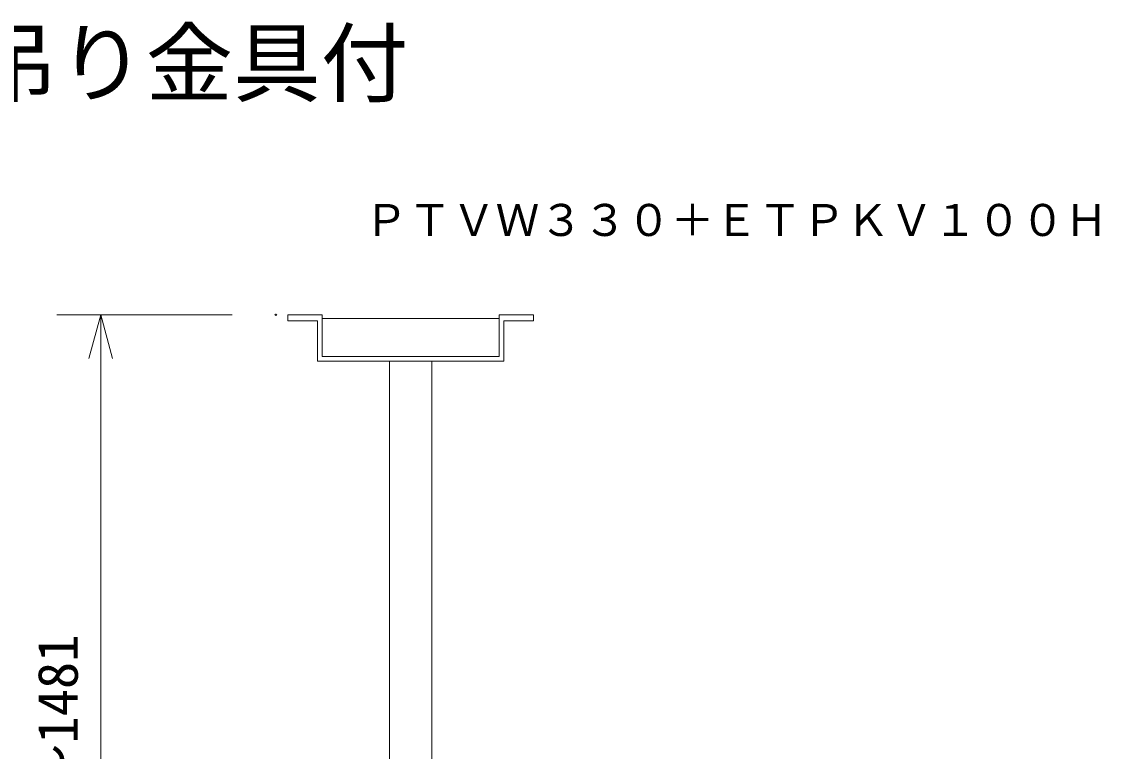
# Model space of a CAD drawing. Units: millimetres, scale not verified. Extents: x -575 to 62, y -110 to 57.
# Drawn here: x 6.82 to 56.06, y 23.38 to 56.75 of the extents above; entities that cross this region are included whole.
import ezdxf
from ezdxf.enums import TextEntityAlignment as Align

# ---------------------------------------------------------------- set-up
doc = ezdxf.new("R2010")
doc.units = ezdxf.units.MM
doc.header["$LTSCALE"] = 0.125
doc.header["$PDMODE"] = 32
doc.header["$PDSIZE"] = 0.0625
for name, color, linetype, lineweight in [('0-0_0', 7, 'Continuous', 18), ('0-6_SUNPO', 7, 'Continuous', 9), ('0-7_S1', 1, 'Continuous', 18)]:
    doc.layers.add(name, color=color, linetype=linetype, lineweight=lineweight)
for name, color, linetype in [('0-2_MOJI1', 7, 'Continuous'), ('0-4_TOUROKU', 7, 'Continuous'), ('0-5_DEFPOINTS', 7, 'Continuous')]:
    doc.layers.add(name, color=color, linetype=linetype)
doc.styles.add('ＭＳ ゴシック', font='')
doc.styles.get('ＭＳ ゴシック').set_extended_font_data('MS Gothic')

# ---------------------------------------------------------------- blocks, each defined once
blk = doc.blocks.new('_OPEN30')
at = {"layer": '0-0_0', "lineweight": 9}
blk.add_line((0, 0), (-1, 0), dxfattribs=at)
blk.add_lwpolyline([(-1, 0.26795), (0, 0), (-1, -0.26795)], dxfattribs=at)
blk = doc.blocks.new('D7')
at = {"layer": '0-5_DEFPOINTS'}
for p in [(15.4402, 50.6882), (7.4402, 10.2379), (15.4402, 10.2379)]:
    blk.add_point(p, dxfattribs=at)
at = {"layer": '0-6_SUNPO'}
for p, q in [((13.4402, 50.6882), (5.4402, 50.6882)), ((7.4402, 48.6882), (7.4402, 12.2379)), ((13.4402, 10.2379), (5.4402, 10.2379))]:
    blk.add_line(p, q, dxfattribs=at)
at = {"layer": '0-6_SUNPO', "xscale": 2, "yscale": 2}
for p, rotation in [((7.4402, 50.6882), 90), ((7.4402, 10.2379), 270)]:
    blk.add_blockref('_OPEN30', p, dxfattribs=dict(at, rotation=rotation))
at = {"layer": '0-6_SUNPO', "style": 'ＭＳ ゴシック'}
blk.add_text('911～1481', height=1.833, rotation=90, dxfattribs=at).set_placement((6.9402, 24.8381), align=Align.BOTTOM_LEFT)

msp = doc.modelspace()

# ---------------------------------------------------------------- linework, layer by layer
at = {"layer": '0-7_S1'}
for p, q in [((20.5485, 43.351), (20.5485, 41.4342)), ((30.2111, 43.351), (28.6399, 43.351)), ((28.6399, 43.351), (28.6399, 41.4342)), ((30.2111, 43.0745), (30.2111, 43.351)), ((20.3383, 41.2241), (20.3383, 43.0745)), ((28.6399, 43.1731), (20.5485, 43.1731)), ((28.8501, 43.0745), (30.2111, 43.0745)), ((28.8501, 41.2241), (28.8501, 43.0745)), ((28.6399, 41.4342), (20.5485, 41.4342)), ((28.8501, 41.2241), (20.3383, 41.2241)), ((23.632, 13.4313), (23.632, 41.2351)), ((25.5564, 13.4313), (25.5564, 41.2351))]:
    msp.add_line(p, q, dxfattribs=at)
msp.add_lwpolyline([(20.3383, 43.0745), (18.9773, 43.0745), (18.9773, 43.351), (20.5485, 43.351)], dxfattribs=at)

# ---------------------------------------------------------------- block references
at = {"layer": '0-6_SUNPO'}
msp.add_blockref('D7', (2.9925, -7.3373), dxfattribs=at)

# ---------------------------------------------------------------- texts
at = {"layer": '0-2_MOJI1', "style": 'ＭＳ ゴシック'}
msp.add_text('液晶プロジェクター天吊り金具付', height=2.933, dxfattribs=at).set_placement((-35.5257, 52.5087), align=Align.BOTTOM_LEFT)
at = {"layer": '0-4_TOUROKU', "style": 'ＭＳ ゴシック'}
msp.add_text('ＰＴＶＷ３３０＋ＥＴＰＫＶ１００Ｈ', height=1.466, dxfattribs=at).set_placement((22.4743, 46.5087), align=Align.BOTTOM_LEFT)

doc.saveas('drawing.dxf')
